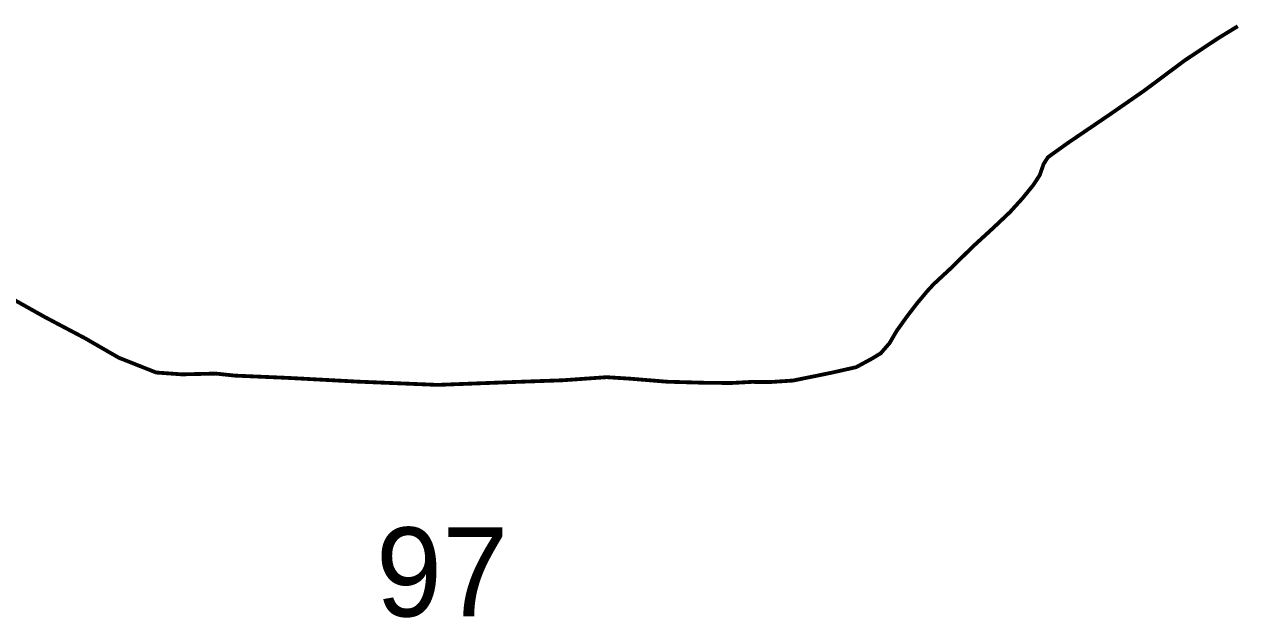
# Model space of a CAD drawing. Header units: metres. Extents: x 274696 to 283265, y 2077896 to 2080540.
# Drawn here: x 275748 to 276704, y 2080040 to 2080506 of the extents above; entities that cross this region are included whole.
import ezdxf

# ---------------------------------------------------------------- set-up
doc = ezdxf.new("R2010")
doc.units = ezdxf.units.M
doc.layers.add('NATURALLY PROTECTED', color=3, linetype='Continuous')

msp = doc.modelspace()

# ---------------------------------------------------------------- linework, layer by layer
at = {"layer": 'NATURALLY PROTECTED', "const_width": 3, "flags": 128}
msp.add_lwpolyline([(276702.89, 2080504.83), (276687.87, 2080495.66), (276661.42, 2080478.14), (276629.08, 2080454.03), (276602.74, 2080435.78), (276568.65, 2080412.64), (276553.54, 2080401.82), (276550.07, 2080396.42), (276547.13, 2080387.84), (276542.07, 2080380.06), (276533.54, 2080369.54), (276523.71, 2080358.71), (276511.01, 2080346.7), (276494.41, 2080331.49), (276477.18, 2080314.55), (276463.43, 2080301.8), (276458.51, 2080296.43), (276450.51, 2080286.88), (276442.44, 2080276.35), (276434.45, 2080265.14), (276428.92, 2080255.66), (276421.99, 2080247.64), (276415.04, 2080243.41), (276402.62, 2080236.69), (276383.03, 2080232.26), (276352.84, 2080226.14), (276335.26, 2080225.01), (276320.25, 2080225.08), (276304.04, 2080224.21), (276282.54, 2080224.43), (276254.05, 2080225.22), (276225.09, 2080227.59), (276206.21, 2080228.8), (276171.62, 2080226.36), (276133.45, 2080225.02), (276073.22, 2080222.73), (276011.14, 2080225.27), (275990.78, 2080226.36), (275955.09, 2080228.26), (275913.66, 2080230.04), (275898.8, 2080231.63), (275871.96, 2080231.02), (275851.79, 2080232.46), (275822.31, 2080244.14), (275795.71, 2080259.47), (275764.36, 2080276.01), (275737.17, 2080291.24)], dxfattribs=at)

# ---------------------------------------------------------------- texts
at = {"insert": (276024.72, 2080110.64), "char_height": 70, "attachment_point": 1}
msp.add_mtext_dynamic_manual_height_columns('97', width=95.1725, gutter_width=1, heights=[0], dxfattribs=at)

doc.saveas('drawing.dxf')
